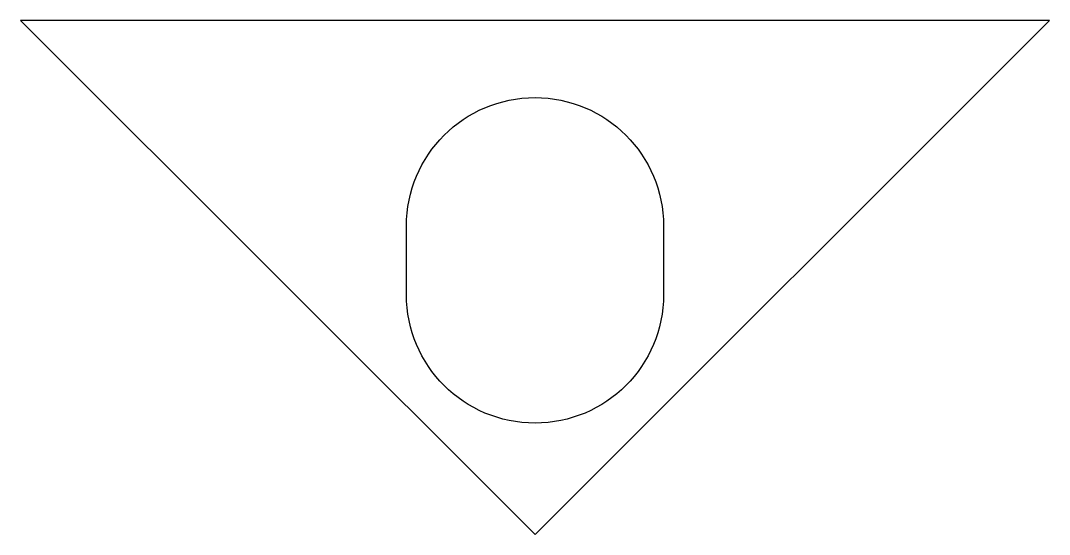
# Model space of a CAD drawing. Header units: inches. Extents: x -3 to 3, y 0 to 3.
import ezdxf

# ---------------------------------------------------------------- set-up
doc = ezdxf.new("R2010")
doc.units = ezdxf.units.IN
doc.header["$MEASUREMENT"] = 0

msp = doc.modelspace()

# ---------------------------------------------------------------- linework, layer by layer
msp.add_lwpolyline([(-3, 3), (0, 0), (3, 3)], close=True)
msp.add_lwpolyline([(0.75, 1.4, -1), (-0.75, 1.4), (-0.75, 1.8, -1), (0.75, 1.8)], format="xyb", close=True)

doc.saveas('drawing.dxf')
